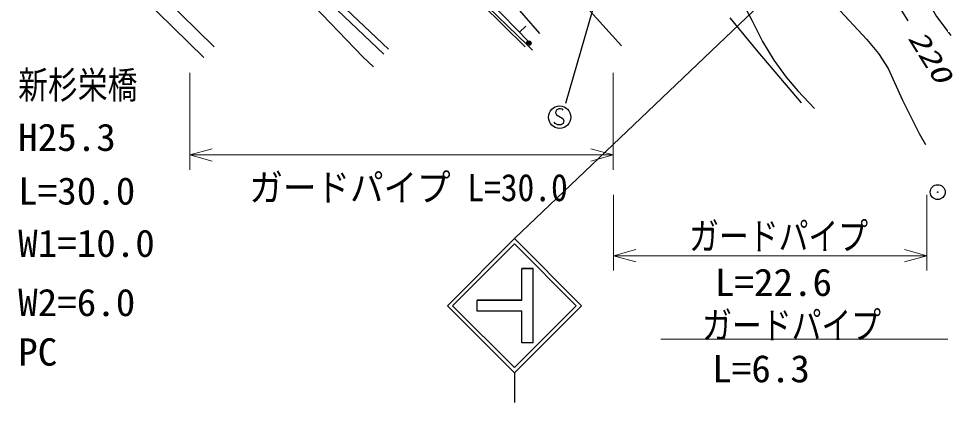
# Model space of a CAD drawing. Units: millimetres, scale not verified. Extents: x 40000 to 680000, y 20000 to 380000.
# Drawn here: x 127859 to 189708, y 242622 to 268402 of the extents above; entities that cross this region are included whole.
import ezdxf
from ezdxf.enums import TextEntityAlignment as Align

# ---------------------------------------------------------------- set-up
doc = ezdxf.new("R2010")
doc.units = ezdxf.units.MM
doc.header["$LTSCALE"] = 1000
for name, color, linetype, lineweight in [('M-BGD', 7, 'Continuous', 25), ('M-BGD-EXST', 7, 'Continuous', 25), ('M-BMK-ROW', 30, 'Continuous', 25), ('M-STR-HTXT', 7, 'Continuous', 13), ('M-STR-STRC', 7, 'Continuous', 25)]:
    doc.layers.add(name, color=color, linetype=linetype, lineweight=lineweight)
doc.styles.add('ＭＳ ゴシック', font='')
doc.styles.get('ＭＳ ゴシック').set_extended_font_data('MS Gothic')

msp = doc.modelspace()

# ---------------------------------------------------------------- linework, layer by layer
at = {"layer": 'M-BGD'}
for p, q in [((153221, 283413), (168297, 266568)), ((162833, 267392), (150269, 281848)), ((161987, 266631), (150501, 277739)), ((140995, 266491), (133732, 273640)), ((140293, 265778), (133017, 272940)), ((150965, 265830), (143757, 273337)), ((146933, 271794), (152670, 266334)), ((146623, 271468), (152358, 266010)), ((158949, 269352), (161836, 266485)), ((159355, 269641), (162168, 266754)), ((175584, 268449), (177453, 266166)), ((161465, 267476), (161886, 267886)), ((162346, 266283), (161987, 266631)), ((177453, 266166), (180349, 262736)), ((151670, 265155), (150965, 265830))]:
    msp.add_line(p, q, dxfattribs=at)
for points in [[(170386, 275998), (172178, 274405), (174009, 272630), (174950, 271584), (175803, 270472), (176396, 269525), (177040, 268283), (177762, 266852), (178519, 265591), (179343, 264459), (180135, 263536), (181250, 262363)], [(180979, 276249), (181806, 275116), (182682, 274112), (184297, 272615), (185802, 271032), (187507, 268248)], [(178399, 274301), (179290, 272967), (180297, 271650), (182689, 269234), (184772, 266977), (185537, 266044), (186204, 265049), (187151, 262913), (188267, 260680), (188705, 259946)], [(186294, 274325), (187800, 271410), (189425, 268535), (190398, 267264)]]:
    msp.add_lwpolyline(points, dxfattribs=at)
for radius in [150, 90, 30]:
    msp.add_circle((162091, 266739), radius, dxfattribs=at)
at = {"layer": 'M-BGD-EXST'}
for p, q in [((170606, 283555), (164543, 262695)), ((163921, 262256), (163891, 262076)), ((164101, 262346), (163921, 262256)), ((164221, 262346), (164101, 262346)), ((164341, 262316), (164221, 262346)), ((164401, 262256), (164341, 262316)), ((163891, 262076), (163951, 261926)), ((163951, 261926), (164371, 261686)), ((164371, 261686), (164431, 261536)), ((163861, 261356), (163801, 261446)), ((164041, 261266), (163861, 261356)), ((164251, 261266), (164041, 261266)), ((164401, 261356), (164251, 261266)), ((164431, 261536), (164401, 261356))]:
    msp.add_line(p, q, dxfattribs=at)
msp.add_circle((164161, 261776), 750, dxfattribs=at)
at = {"layer": 'M-BMK-ROW'}
for radius in [500, 20]:
    msp.add_circle((189518, 256745), radius, dxfattribs=at)
at = {"layer": 'M-STR-HTXT'}
for p, q in [((139358, 264744), (139358, 258239)), ((167752, 258239), (167752, 264744)), ((139358, 259239), (140858, 259659)), ((140858, 258819), (139358, 259239)), ((139358, 259239), (167752, 259239)), ((166252, 259659), (167752, 259239)), ((167752, 259239), (166252, 258819)), ((167776, 256555), (167776, 251480)), ((188788, 251480), (188788, 256555)), ((167776, 252480), (169276, 252900)), ((169276, 252060), (167776, 252480)), ((167776, 252480), (188788, 252480)), ((187288, 252900), (188788, 252480)), ((188788, 252480), (187288, 252060)), ((170954, 246881), (194767, 246881))]:
    msp.add_line(p, q, dxfattribs=at)
at = {"layer": 'M-STR-STRC'}
for p, q in [((186557, 277902), (161129, 253623)), ((161129, 253623), (156629, 249123)), ((165629, 249122), (161129, 253623)), ((161129, 253270), (156982, 249123)), ((165275, 249122), (161129, 253270)), ((161630, 249498), (161630, 251623)), ((161630, 251623), (162380, 251623)), ((162380, 251623), (161630, 251623)), ((161630, 249498), (161630, 251623)), ((162380, 246623), (162380, 251623)), ((162380, 246623), (162380, 251623)), ((158630, 248748), (158630, 249498)), ((158630, 249498), (161630, 249498)), ((158630, 248748), (158630, 249498)), ((161630, 249498), (158630, 249498)), ((156629, 249123), (161129, 244622)), ((156982, 249123), (161129, 244976)), ((161630, 248748), (158630, 248748)), ((161630, 248748), (158630, 248748)), ((165275, 249122), (161129, 244976)), ((165629, 249122), (161129, 244622)), ((161630, 246623), (161630, 248748)), ((161630, 246623), (161630, 248748)), ((162380, 246623), (161630, 246623)), ((162380, 246623), (161630, 246623)), ((161129, 244622), (161129, 242622))]:
    msp.add_line(p, q, dxfattribs=at)

# ---------------------------------------------------------------- texts
at = {"layer": 'M-BGD', "style": 'ＭＳ ゴシック', "oblique": 15, "width": 1.4}
msp.add_text('220', height=1320, rotation=301.9, dxfattribs=at).set_placement((187144, 266880), align=Align.BOTTOM_LEFT)
at = {"layer": 'M-STR-HTXT', "style": 'ＭＳ ゴシック'}
for s, width, p in [('新杉栄橋', 0.8, (127841, 262470)), ('H25.3', 1.05, (127841, 258960)), ('ガードパイプ L=30.0', 0.9, (143347, 255588)), ('L=30.0', 1.05, (127841, 255358)), ('ガードパイプ', 0.8, (172846, 252326)), ('W1=10.0', 1.05, (127841, 251848)), ('L=22.6', 1.05, (174574, 249228)), ('W2=6.0', 1.05, (127841, 247876)), ('ガードパイプ', 0.8, (173718, 246346)), ('PC', 1.05, (127841, 244550)), ('L=6.3', 1.05, (174397, 243431))]:
    msp.add_text(s, height=1833, dxfattribs=dict(at, width=width)).set_placement(p, align=Align.BOTTOM_LEFT)

doc.saveas('drawing.dxf')
